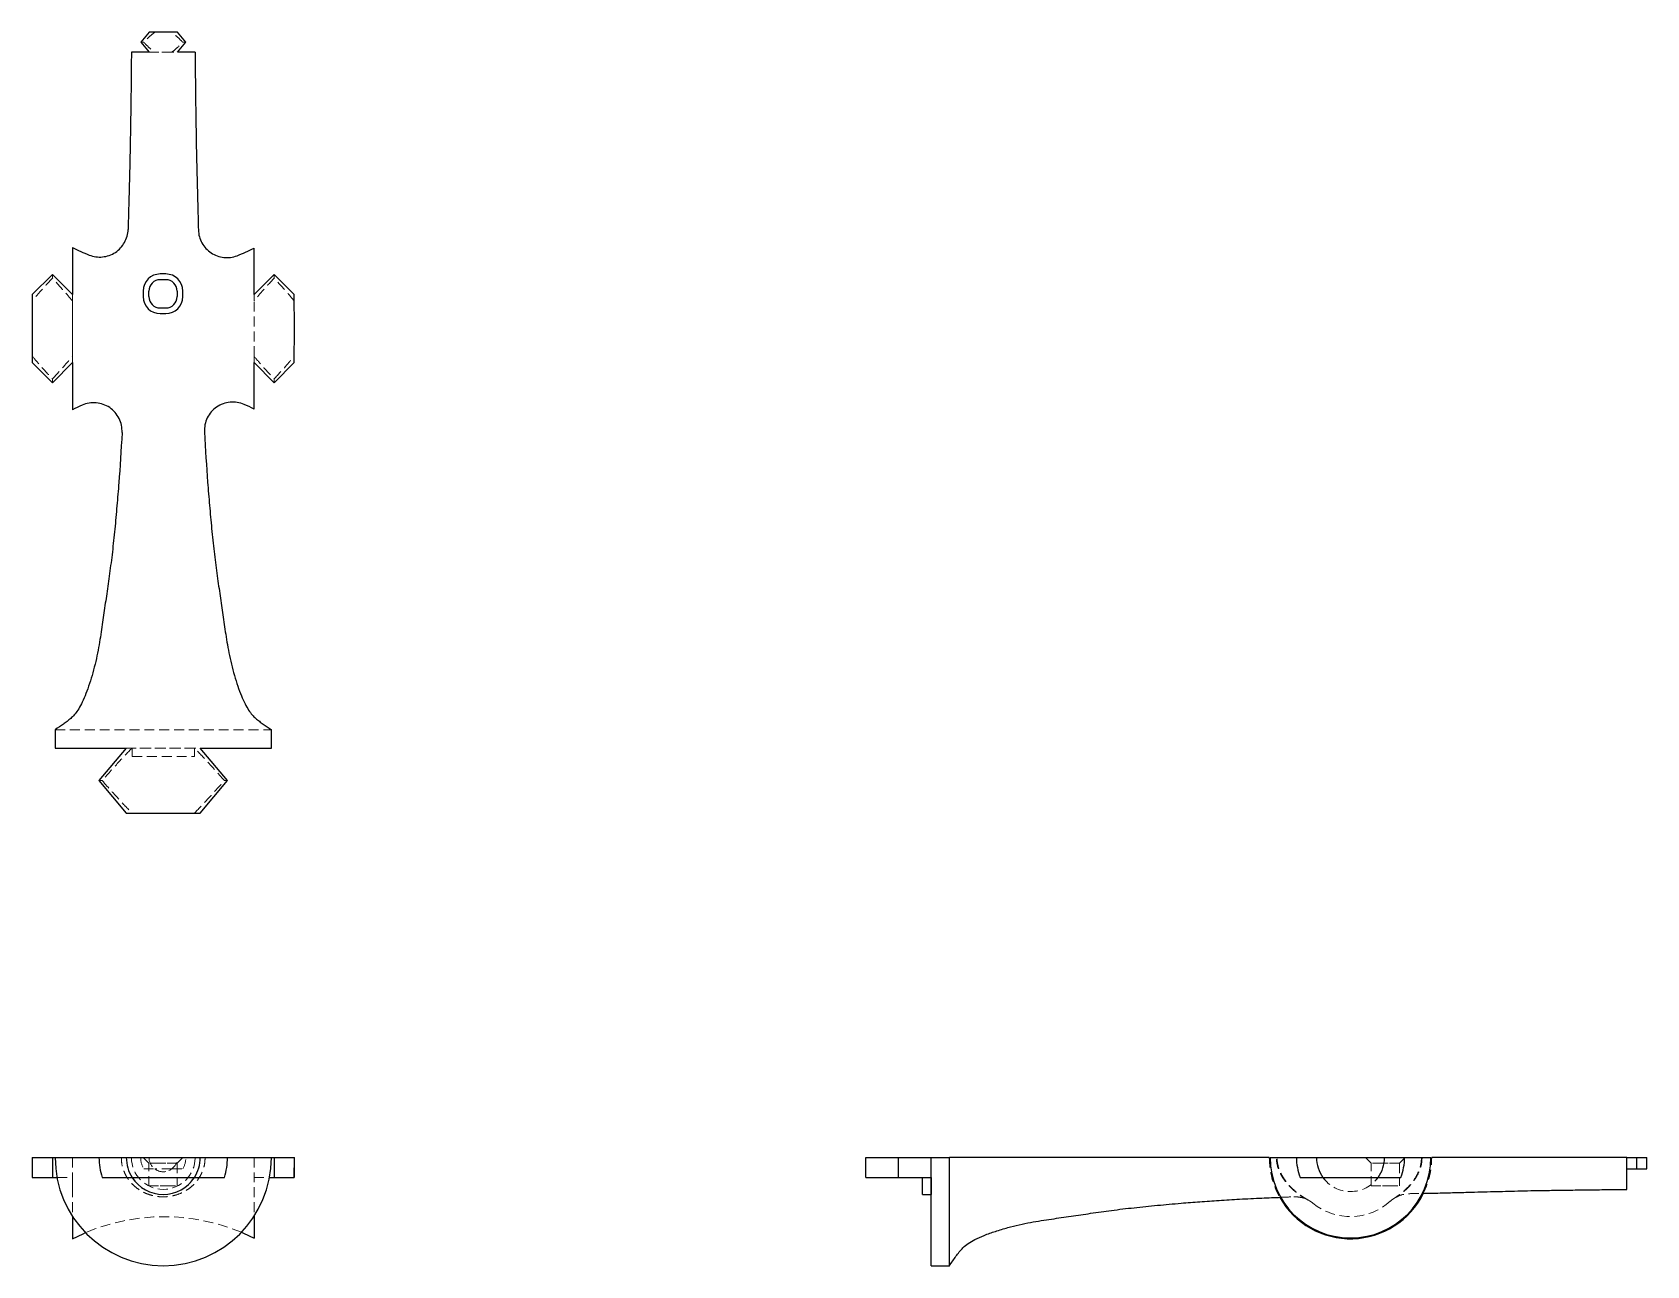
# Model space of a CAD drawing. Header units: millimetres. Extents: x 66 to 273, y 50 to 208.
import ezdxf

# ---------------------------------------------------------------- set-up
doc = ezdxf.new("R2010")
doc.units = ezdxf.units.MM
doc.linetypes.add('HIDDEN', pattern=[1.905, 1.27, -0.635])

msp = doc.modelspace()

# ---------------------------------------------------------------- linework, layer by layer
at = {"color": 7, "linetype": 'Continuous', "lineweight": 25}
for p, q in [((81.17, 208), (80.1, 206.72)), ((84.81, 208), (81.17, 208)), ((85.88, 206.72), (84.81, 208)), ((81.17, 205.44), (78.91, 205.44)), ((80.1, 206.72), (81.17, 205.44)), ((84.81, 205.44), (85.88, 206.72)), ((87.07, 205.44), (84.81, 205.44)), ((71.36, 180.46), (71.36, 174.42)), ((94.62, 174.42), (94.62, 180.36)), ((68.79, 176.99), (66.22, 174.42)), ((71.36, 174.42), (68.79, 176.99)), ((83.31, 177.05), (82.59, 177.05)), ((82.59, 176.33), (83.31, 176.33)), ((97.19, 176.99), (94.62, 174.42)), ((99.76, 174.42), (97.19, 176.99)), ((66.22, 174.42), (66.22, 165.7)), ((80.41, 174.87), (80.41, 174.15)), ((81.13, 174.15), (81.13, 174.87)), ((84.77, 174.87), (84.77, 174.15)), ((85.49, 174.15), (85.49, 174.87)), ((99.78, 170.06), (99.76, 174.42)), ((83.31, 172.69), (82.59, 172.69)), ((82.59, 171.97), (83.31, 171.97)), ((99.76, 165.7), (99.78, 170.06)), ((66.22, 165.7), (68.79, 163.13)), ((68.79, 163.13), (71.36, 165.7)), ((71.36, 165.7), (71.36, 159.66)), ((94.62, 165.7), (97.19, 163.13)), ((94.62, 159.76), (94.62, 165.7)), ((97.19, 163.13), (99.76, 165.7)), ((69.14, 118.68), (69.14, 116.35)), ((96.84, 116.35), (96.84, 118.68)), ((69.14, 116.35), (78.26, 116.35)), ((78.26, 116.35), (74.76, 112.18)), ((87.71, 116.35), (96.84, 116.35)), ((91.22, 112.18), (87.71, 116.35)), ((74.76, 112.18), (78.26, 108)), ((87.71, 108), (91.22, 112.18)), ((78.26, 108), (87.71, 108)), ((66.22, 63.91), (66.22, 61.36)), ((66.22, 63.91), (68.79, 63.91)), ((68.79, 63.91), (68.79, 61.36)), ((68.79, 63.91), (69.14, 63.91)), ((69.14, 63.91), (74.76, 63.91)), ((74.76, 63.91), (78.26, 63.91)), ((78.26, 63.91), (87.71, 63.91)), ((87.71, 63.91), (91.22, 63.91)), ((91.22, 63.91), (96.84, 63.91)), ((96.88, 63.91), (97.19, 63.91)), ((97.19, 63.91), (97.19, 61.36)), ((97.19, 63.91), (99.76, 63.91)), ((99.76, 63.91), (99.76, 61.36)), ((99.76, 63.91), (99.78, 63.91)), ((99.77, 61.36), (99.78, 63.91)), ((173, 61.36), (173, 63.91)), ((173, 63.91), (177.18, 63.91)), ((177.18, 61.36), (177.18, 63.91)), ((177.18, 63.91), (181.35, 63.91)), ((181.35, 50.06), (181.35, 63.91)), ((181.35, 63.91), (183.68, 63.91)), ((183.68, 50.06), (183.68, 63.91)), ((224.76, 63.91), (228.13, 63.91)), ((228.13, 63.91), (230.7, 63.91)), ((230.7, 63.91), (235.06, 63.91)), ((235.06, 63.91), (239.42, 63.91)), ((239.42, 63.91), (241.99, 63.91)), ((241.99, 63.91), (245.36, 63.91)), ((270.44, 59.83), (270.44, 63.91)), ((270.44, 63.91), (271.72, 63.91)), ((270.44, 62.09), (270.44, 62.45)), ((270.44, 62.09), (270.44, 62.09)), ((271.72, 62.45), (271.72, 63.91)), ((271.72, 63.91), (273, 63.91)), ((273, 62.45), (273, 63.91)), ((68.79, 61.36), (69.4, 61.36)), ((79.01, 61.36), (86.97, 61.36)), ((96.57, 61.36), (97.19, 61.36)), ((180.26, 59.18), (180.26, 61.36)), ((181.35, 61.36), (181.35, 59.18)), ((180.26, 59.18), (181.35, 59.18)), ((181.35, 59.18), (181.35, 59.18)), ((71.36, 56.39), (71.36, 53.51)), ((94.62, 56.39), (94.62, 53.6)), ((181.35, 50.06), (183.68, 50.06))]:
    msp.add_line(p, q, dxfattribs=at)
at = {"color": 7, "linetype": 'HIDDEN', "lineweight": 18}
for p, q in [((80.1, 206.72), (80.49, 206.72)), ((81.17, 205.44), (84.81, 205.44)), ((84.08, 205.44), (81.9, 205.44)), ((85.49, 206.72), (85.88, 206.72)), ((68.79, 176.51), (68.79, 176.99)), ((97.19, 176.51), (97.19, 176.99)), ((71.36, 165.7), (71.36, 174.42)), ((94.62, 173.6), (94.62, 174.42)), ((99.76, 173.6), (99.76, 174.42)), ((71.35, 173.61), (71.35, 173.61)), ((71.35, 173.61), (71.35, 166.51)), ((94.62, 166.52), (94.62, 173.6)), ((71.35, 166.51), (71.35, 166.51)), ((94.62, 165.7), (94.62, 166.52)), ((99.76, 165.7), (99.76, 166.52)), ((68.79, 163.13), (68.79, 163.61)), ((97.19, 163.13), (97.19, 163.61)), ((69.14, 118.68), (96.84, 118.68)), ((78.26, 116.35), (87.71, 116.35)), ((86.98, 116.35), (79, 116.35)), ((79, 116.35), (79, 115.26)), ((86.98, 115.26), (86.98, 116.35)), ((79, 115.26), (86.98, 115.26)), ((74.76, 112.18), (75.16, 112.18)), ((90.82, 112.18), (91.22, 112.18)), ((71.36, 63.91), (71.36, 56.39)), ((80.41, 63.91), (81.13, 63.18)), ((82.59, 63.18), (81.13, 63.18)), ((81.13, 60.27), (81.13, 63.18)), ((84.08, 62.45), (81.9, 62.45)), ((83.31, 63.18), (82.59, 63.18)), ((84.77, 63.18), (83.31, 63.18)), ((85.49, 63.91), (84.77, 63.18)), ((84.77, 63.18), (84.77, 60.27)), ((94.62, 63.91), (94.62, 56.39)), ((236.97, 63.91), (237.69, 63.18)), ((239.15, 63.18), (237.69, 63.18)), ((237.69, 60.27), (237.69, 63.18)), ((239.87, 63.18), (239.15, 63.18)), ((241.33, 63.18), (239.87, 63.18)), ((242.05, 63.91), (241.33, 63.18)), ((241.33, 63.18), (241.33, 60.27)), ((71.35, 61.36), (71.35, 59.54)), ((71.35, 61.36), (71.35, 61.36)), ((81.13, 60.27), (82.59, 60.27)), ((83.31, 60.27), (82.59, 60.27)), ((83.31, 60.27), (84.77, 60.27)), ((231.52, 61.36), (231.51, 61.36)), ((237.69, 60.27), (239.15, 60.27)), ((238.61, 61.36), (238.6, 61.36)), ((239.87, 60.27), (239.15, 60.27)), ((239.87, 60.27), (241.33, 60.27)), ((71.35, 59.54), (71.36, 59.54)), ((240.71, 58.73), (240.7, 58.73))]:
    msp.add_line(p, q, dxfattribs=at)
at = {"color": 7, "linetype": 'Continuous', "lineweight": 25, "flags": 128}
for points in [[(71.36, 53.51), (72.72, 54.16), (73.02, 54.29)], [(93.01, 54.35), (93.25, 54.24), (94.62, 53.6)]]:
    msp.add_lwpolyline(points, dxfattribs=at)
at = {"color": 7, "linetype": 'Continuous', "lineweight": 25}
for centre, radius, start, end in [((83.08, 203.36), 25.73, 242.8924, 248.1442), ((83.08, 203.36), 25.73, 291.3402, 296.6415), ((82.59, 174.87), 2.18, 90, 180), ((82.59, 174.87), 1.45, 90, 180), ((83.31, 174.87), 2.18, 0, 90), ((83.31, 174.87), 1.45, 0, 90), ((82.59, 174.15), 2.18, 180, 270), ((82.59, 174.15), 1.45, 180, 270), ((83.31, 174.15), 2.18, 270, 0), ((83.31, 174.15), 1.45, 270, 0), ((83.08, 136.76), 25.73, 114.0413, 117.1076), ((83.08, 136.76), 25.73, 63.3585, 66.4999), ((82.99, 63.91), 13.85, 180, 0), ((82.99, 63.91), 8.23, 180, 197.9995), ((82.99, 63.91), 4.73, 180, 212.5607), ((82.99, 63.91), 4.73, 327.4393, 0), ((82.99, 63.91), 8.23, 342.0005, 0), ((235.06, 63.91), 10.3, 180, 0), ((235.06, 63.91), 6.93, 180, 201.5224), ((235.06, 63.91), 4.36, 180, 215.6648), ((235.06, 63.91), 4.36, 324.3352, 0), ((235.06, 63.91), 6.93, 338.4776, 0), ((82.99, 63.91), 4.73, 212.5351, 327.4649), ((235.06, 63.91), 10.4, 209.3971, 333.7489)]:
    msp.add_arc(centre, radius, start, end, dxfattribs=at)
at = {"color": 7, "linetype": 'HIDDEN', "lineweight": 18}
for centre, radius, start, end in [((82.99, 63.91), 4.08, 180, 0), ((82.99, 63.91), 2.89, 180, 210.163), ((82.99, 63.91), 1.82, 180, 0), ((82.99, 63.91), 1.82, 233.0519, 306.9481), ((82.99, 63.91), 2.89, 329.837, 0), ((235.06, 63.91), 10.4, 180, 209.3971), ((235.06, 63.91), 10.4, 333.7489, 0), ((82.99, 63.91), 4.73, 212.5607, 327.4393), ((235.06, 63.91), 4.36, 215.6406, 324.3594), ((235.06, 63.91), 4.36, 215.6648, 324.3352), ((235.06, 63.91), 7.57, 230.5294, 312.5799), ((83.08, 30.6), 25.73, 67.3131, 113.0081)]:
    msp.add_arc(centre, radius, start, end, dxfattribs=at)
for points, knots in [([(81.9, 208), (81.71, 207.86), (81.5, 207.7), (81.05, 207.28), (80.79, 207.03), (80.49, 206.72)], [0, 0, 0, 0, 0.5, 0.5, 1, 1, 1, 1]), ([(85.49, 206.72), (85.19, 207.03), (84.93, 207.28), (84.47, 207.7), (84.27, 207.86), (84.08, 208)], [0, 0, 0, 0, 0.5, 0.5, 1, 1, 1, 1]), ([(80.49, 206.72), (80.79, 206.41), (81.04, 206.16), (81.5, 205.74), (81.71, 205.58), (81.9, 205.44)], [0, 0, 0, 0, 0.5, 0.5, 1, 1, 1, 1]), ([(84.08, 205.44), (84.27, 205.58), (84.47, 205.74), (84.93, 206.16), (85.19, 206.41), (85.49, 206.72)], [0, 0, 0, 0, 0.5, 0.5, 1, 1, 1, 1]), ([(68.79, 176.51), (68.21, 175.89), (67.73, 175.36), (66.89, 174.41), (66.53, 173.99), (66.22, 173.6)], [0, 0, 0, 0, 0.5, 0.5, 1, 1, 1, 1]), ([(71.35, 173.61), (71.04, 173.99), (70.68, 174.41), (69.84, 175.37), (69.36, 175.89), (68.79, 176.51)], [0, 0, 0, 0, 0.5, 0.5, 1, 1, 1, 1]), ([(97.19, 176.51), (96.62, 175.89), (96.14, 175.36), (95.29, 174.41), (94.94, 173.99), (94.62, 173.6)], [0, 0, 0, 0, 0.5, 0.5, 1, 1, 1, 1]), ([(99.76, 173.6), (99.45, 173.99), (99.09, 174.41), (98.25, 175.36), (97.76, 175.89), (97.19, 176.51)], [0, 0, 0, 0, 0.5, 0.5, 1, 1, 1, 1]), ([(99.76, 166.52), (99.76, 167.02), (99.77, 167.42), (99.77, 168.11), (99.77, 168.4), (99.77, 168.93), (99.77, 169.17), (99.77, 169.62), (99.77, 169.84), (99.77, 170.28), (99.77, 170.49), (99.77, 170.95), (99.77, 171.19), (99.77, 171.72), (99.77, 172.01), (99.77, 172.7), (99.76, 173.1), (99.76, 173.6)], [0, 0, 0, 0, 0.125, 0.125, 0.25, 0.25, 0.375, 0.375, 0.5, 0.5, 0.625, 0.625, 0.75, 0.75, 0.875, 0.875, 1, 1, 1, 1]), ([(66.22, 166.52), (66.53, 166.13), (66.89, 165.71), (67.73, 164.76), (68.21, 164.23), (68.79, 163.61)], [0, 0, 0, 0, 0.5, 0.5, 1, 1, 1, 1]), ([(68.79, 163.61), (69.36, 164.22), (69.84, 164.75), (70.68, 165.7), (71.04, 166.13), (71.35, 166.51)], [0, 0, 0, 0, 0.5, 0.5, 1, 1, 1, 1]), ([(94.62, 166.52), (94.94, 166.13), (95.29, 165.71), (96.14, 164.76), (96.62, 164.23), (97.19, 163.61)], [0, 0, 0, 0, 0.5, 0.5, 1, 1, 1, 1]), ([(97.19, 163.61), (97.76, 164.23), (98.25, 164.76), (99.09, 165.71), (99.45, 166.13), (99.76, 166.52)], [0, 0, 0, 0, 0.5, 0.5, 1, 1, 1, 1]), ([(79, 116.35), (78.51, 115.86), (77.97, 115.29), (76.72, 113.93), (76.01, 113.14), (75.16, 112.18)], [0, 0, 0, 0, 0.5, 0.5, 1, 1, 1, 1]), ([(90.82, 112.18), (89.96, 113.14), (89.26, 113.93), (88, 115.29), (87.46, 115.86), (86.98, 116.35)], [0, 0, 0, 0, 0.5, 0.5, 1, 1, 1, 1]), ([(75.16, 112.18), (76.01, 111.21), (76.72, 110.42), (77.98, 109.06), (78.52, 108.49), (79.01, 108)], [0, 0, 0, 0, 0.5, 0.5, 1, 1, 1, 1]), ([(86.97, 108), (87.46, 108.49), (88, 109.06), (89.25, 110.42), (89.96, 111.21), (90.82, 112.18)], [0, 0, 0, 0, 0.5, 0.5, 1, 1, 1, 1]), ([(88.35, 63.91), (88.34, 63.71), (88.33, 63.31), (88.22, 62.74), (88.05, 62.22), (87.77, 61.58), (87.33, 60.91), (86.73, 60.27), (86.08, 59.77), (85.39, 59.39), (84.75, 59.14), (84.18, 59), (83.74, 58.92), (83.29, 58.88), (82.83, 58.87), (82.38, 58.9), (81.96, 58.96), (81.53, 59.06), (81.1, 59.19), (80.66, 59.36), (80.15, 59.62), (79.59, 59.99), (79, 60.5), (78.51, 61.09), (78.13, 61.73), (77.85, 62.39), (77.66, 63.11), (77.63, 63.65), (77.62, 63.91)], [0, 0, 0, 0, 0.029527, 0.059766, 0.091445, 0.124047, 0.189259, 0.251033, 0.306907, 0.360736, 0.412464, 0.437196, 0.46106, 0.484088, 0.506652, 0.52913, 0.551872, 0.575474, 0.602318, 0.632831, 0.666906, 0.717374, 0.772821, 0.831571, 0.876225, 0.919911, 0.961068, 1, 1, 1, 1]), ([(80.49, 62.45), (80.79, 62.45), (81.04, 62.45), (81.5, 62.45), (81.71, 62.45), (81.9, 62.45)], [0, 0, 0, 0, 0.5, 0.5, 1, 1, 1, 1]), ([(84.08, 62.45), (84.27, 62.45), (84.47, 62.45), (84.93, 62.45), (85.19, 62.45), (85.49, 62.45)], [0, 0, 0, 0, 0.5, 0.5, 1, 1, 1, 1]), ([(229.69, 58.44), (229.66, 58.45), (229.62, 58.47), (229.3, 58.64), (228.91, 58.88), (228.48, 59.17), (228.09, 59.46), (227.76, 59.74), (227.5, 59.98), (227.28, 60.2), (227.06, 60.43), (226.8, 60.74), (226.49, 61.15), (226.17, 61.66), (225.87, 62.3), (225.67, 62.92), (225.58, 63.47), (225.57, 63.76), (225.57, 63.91)], [0, 0, 0, 0, 0.103295, 0.195879, 0.292663, 0.375453, 0.445352, 0.503348, 0.550264, 0.581448, 0.617442, 0.664599, 0.72154, 0.786296, 0.856252, 0.9277, 0.963467, 1, 1, 1, 1]), ([(229.72, 58.42), (229.7, 58.43), (229.66, 58.46), (229.36, 58.63), (228.99, 58.85), (228.58, 59.13), (228.16, 59.44), (227.76, 59.79), (227.43, 60.11), (227.16, 60.4), (226.86, 60.75), (226.55, 61.18), (226.22, 61.72), (225.94, 62.33), (225.7, 63.06), (225.67, 63.62), (225.65, 63.91)], [0, 0, 0, 0, 0.105641, 0.201999, 0.287019, 0.361822, 0.446987, 0.517125, 0.573408, 0.616578, 0.664752, 0.732286, 0.793176, 0.860041, 0.929279, 1, 1, 1, 1]), ([(244.15, 63.91), (244.14, 63.66), (244.11, 63.13), (243.89, 62.33), (243.52, 61.52), (243.05, 60.82), (242.56, 60.24), (242.09, 59.78), (241.65, 59.4), (241.26, 59.11), (240.95, 58.89), (240.73, 58.75), (240.71, 58.73), (240.69, 58.72)], [0, 0, 0, 0, 0.066524, 0.144964, 0.240163, 0.353894, 0.440286, 0.534747, 0.6374, 0.720315, 0.808656, 0.90307, 1, 1, 1, 1]), ([(244.23, 63.91), (244.21, 63.66), (244.19, 63.13), (243.96, 62.34), (243.58, 61.52), (243.11, 60.83), (242.63, 60.25), (242.15, 59.79), (241.71, 59.41), (241.31, 59.12), (241.01, 58.91), (240.81, 58.79), (240.78, 58.77), (240.78, 58.77)], [0, 0, 0, 0, 0.072949, 0.159059, 0.263644, 0.38857, 0.483472, 0.587242, 0.699919, 0.790713, 0.887498, 0.990886, 1, 1, 1, 1]), ([(69.4, 61.36), (69.49, 61.36), (69.83, 61.36), (70.33, 61.36), (70.9, 61.36), (71.21, 61.36), (71.35, 61.36)], [0, 0, 0, 0, 0.132338, 0.507564, 0.766778, 1, 1, 1, 1]), ([(94.62, 61.36), (94.81, 61.36), (95.22, 61.36), (95.85, 61.36), (96.31, 61.36), (96.54, 61.36), (96.57, 61.36)], [0, 0, 0, 0, 0.302138, 0.648637, 0.959034, 1, 1, 1, 1]), ([(226.13, 58.82), (226.22, 58.82), (226.78, 58.85), (227.34, 58.86), (227.82, 58.88)], [0, 0, 0, 0, 0.153883, 1, 1, 1, 1]), ([(227.82, 58.88), (228.15, 58.87), (228.81, 58.85), (229.41, 58.57), (229.71, 58.43)], [0, 0, 0, 0, 0.499102, 1, 1, 1, 1]), ([(230.25, 58.06), (230.17, 58.13), (229.99, 58.26), (229.8, 58.37), (229.71, 58.43)], [0, 0, 0, 0, 0.500358, 1, 1, 1, 1]), ([(240.7, 58.72), (240.61, 58.66), (240.42, 58.54), (240.26, 58.4), (240.18, 58.33)], [0, 0, 0, 0, 0.499943, 1, 1, 1, 1]), ([(240.7, 58.72), (240.99, 58.88), (241.57, 59.19), (242.22, 59.25), (242.55, 59.28)], [0, 0, 0, 0, 0.500145, 1, 1, 1, 1]), ([(242.55, 59.28), (243.08, 59.29), (243.65, 59.31), (244.21, 59.32), (244.24, 59.32)], [0, 0, 0, 0, 0.952691, 1, 1, 1, 1])]:
    msp.add_open_spline(points, degree=3, knots=knots, dxfattribs=at)
at = {"color": 7, "linetype": 'Continuous', "lineweight": 25}
for points, knots in [([(78.91, 205.44), (78.88, 202.57), (78.86, 200.06), (78.81, 196.8), (78.8, 195.8), (78.76, 193.94), (78.75, 193.08), (78.71, 191.48), (78.7, 190.73), (78.66, 189.28), (78.64, 188.57), (78.6, 187.09), (78.58, 186.33), (78.53, 184.66), (78.51, 183.76), (78.49, 182.76)], [0, 0, 0, 0, 0.25, 0.25, 0.375, 0.375, 0.5, 0.5, 0.625, 0.625, 0.75, 0.75, 0.875, 0.875, 1, 1, 1, 1]), ([(87.07, 205.44), (87.09, 202.56), (87.12, 200.04), (87.17, 196.78), (87.18, 195.77), (87.21, 193.91), (87.23, 193.06), (87.26, 191.45), (87.28, 190.7), (87.32, 189.24), (87.34, 188.53), (87.38, 187.05), (87.4, 186.28), (87.44, 184.6), (87.47, 183.69), (87.49, 182.69)], [0, 0, 0, 0, 0.25, 0.25, 0.375, 0.375, 0.5, 0.5, 0.625, 0.625, 0.75, 0.75, 0.875, 0.875, 1, 1, 1, 1]), ([(73.5, 179.48), (74.04, 179.26), (74.64, 179.18), (75.8, 179.3), (76.37, 179.5), (77.34, 180.14), (77.75, 180.58), (78.31, 181.6), (78.47, 182.18), (78.49, 182.76)], [0, 0, 0, 0, 0.25, 0.25, 0.5, 0.5, 0.75, 0.75, 1, 1, 1, 1]), ([(87.49, 182.69), (87.51, 182.11), (87.66, 181.53), (88.22, 180.52), (88.63, 180.08), (89.6, 179.43), (90.16, 179.23), (91.31, 179.11), (91.91, 179.18), (92.45, 179.39)], [0, 0, 0, 0, 0.25, 0.25, 0.5, 0.5, 0.75, 0.75, 1, 1, 1, 1]), ([(77.71, 156.75), (77.74, 157.37), (77.61, 158), (77.06, 159.1), (76.64, 159.58), (75.62, 160.29), (75.02, 160.5), (73.79, 160.61), (73.16, 160.51), (72.6, 160.26)], [0, 0, 0, 0, 0.25, 0.25, 0.5, 0.5, 0.75, 0.75, 1, 1, 1, 1]), ([(93.34, 160.35), (92.78, 160.6), (92.15, 160.7), (90.93, 160.58), (90.33, 160.36), (89.32, 159.66), (88.9, 159.18), (88.36, 158.07), (88.23, 157.45), (88.27, 156.84)], [0, 0, 0, 0, 0.25, 0.25, 0.5, 0.5, 0.75, 0.75, 1, 1, 1, 1]), ([(77.71, 156.75), (77.59, 154.4), (77.45, 152.34), (77.22, 149.34), (77.14, 148.35), (76.97, 146.37), (76.88, 145.37), (76.69, 143.4), (76.58, 142.42), (76.36, 140.51), (76.24, 139.58), (76, 137.8), (75.87, 136.94), (75.63, 135.28), (75.51, 134.48), (75.27, 132.87), (75.16, 132.06), (74.97, 130.78), (74.91, 130.35), (74.75, 129.45), (74.67, 128.99), (74.38, 127.57), (74.14, 126.58), (73.59, 124.69), (73.29, 123.79), (72.82, 122.66), (72.66, 122.31), (72.35, 121.7), (72.2, 121.44), (71.74, 120.74), (71.44, 120.41), (70.99, 120.01), (70.83, 119.88), (70.52, 119.64), (70.36, 119.53), (69.86, 119.18), (69.51, 118.94), (69.14, 118.68)], [0, 0, 0, 0, 0.125, 0.125, 0.1875, 0.1875, 0.25, 0.25, 0.3125, 0.3125, 0.375, 0.375, 0.4375, 0.4375, 0.5, 0.5, 0.5625, 0.5625, 0.59375, 0.59375, 0.625, 0.625, 0.6875, 0.6875, 0.75, 0.75, 0.78125, 0.78125, 0.8125, 0.8125, 0.875, 0.875, 0.90625, 0.90625, 0.9375, 0.9375, 1, 1, 1, 1]), ([(88.27, 156.84), (88.39, 154.48), (88.52, 152.41), (88.75, 149.4), (88.83, 148.41), (89, 146.43), (89.09, 145.43), (89.29, 143.45), (89.39, 142.47), (89.61, 140.56), (89.73, 139.62), (89.97, 137.83), (90.1, 136.98), (90.35, 135.32), (90.47, 134.51), (90.7, 132.9), (90.81, 132.08), (91, 130.81), (91.07, 130.37), (91.22, 129.48), (91.3, 129.01), (91.59, 127.6), (91.83, 126.6), (92.38, 124.71), (92.68, 123.81), (93.15, 122.67), (93.31, 122.33), (93.62, 121.71), (93.77, 121.44), (94.23, 120.74), (94.53, 120.42), (94.99, 120.01), (95.14, 119.89), (95.46, 119.65), (95.62, 119.53), (96.12, 119.18), (96.47, 118.94), (96.84, 118.68)], [0, 0, 0, 0, 0.125, 0.125, 0.1875, 0.1875, 0.25, 0.25, 0.3125, 0.3125, 0.375, 0.375, 0.4375, 0.4375, 0.5, 0.5, 0.5625, 0.5625, 0.59375, 0.59375, 0.625, 0.625, 0.6875, 0.6875, 0.75, 0.75, 0.78125, 0.78125, 0.8125, 0.8125, 0.875, 0.875, 0.90625, 0.90625, 0.9375, 0.9375, 1, 1, 1, 1]), ([(221.84, 63.91), (219.48, 63.91), (217.41, 63.91), (214.4, 63.91), (213.41, 63.91), (211.43, 63.91), (210.43, 63.91), (208.45, 63.91), (207.47, 63.91), (205.56, 63.91), (204.62, 63.91), (202.83, 63.91), (201.98, 63.91), (200.32, 63.91), (199.51, 63.91), (197.9, 63.91), (197.08, 63.91), (195.81, 63.91), (195.37, 63.91), (194.48, 63.91), (194.01, 63.91), (192.6, 63.91), (191.6, 63.91), (189.71, 63.91), (188.81, 63.91), (187.67, 63.91), (187.33, 63.91), (186.71, 63.91), (186.44, 63.91), (185.74, 63.91), (185.42, 63.91), (185.01, 63.91), (184.89, 63.91), (184.65, 63.91), (184.53, 63.91), (184.18, 63.91), (183.94, 63.91), (183.68, 63.91)], [0, 0, 0, 0, 0.125, 0.125, 0.1875, 0.1875, 0.25, 0.25, 0.3125, 0.3125, 0.375, 0.375, 0.4375, 0.4375, 0.5, 0.5, 0.5625, 0.5625, 0.59375, 0.59375, 0.625, 0.625, 0.6875, 0.6875, 0.75, 0.75, 0.78125, 0.78125, 0.8125, 0.8125, 0.875, 0.875, 0.90625, 0.90625, 0.9375, 0.9375, 1, 1, 1, 1]), ([(224.66, 63.91), (224.58, 63.91), (224.29, 63.91), (223.64, 63.91), (222.76, 63.91), (222.15, 63.91), (221.84, 63.91)], [0, 0, 0, 0, 0.1270922, 0.4178904, 0.7089287, 1, 1, 1, 1]), ([(247.69, 63.91), (247.37, 63.91), (246.72, 63.91), (245.95, 63.91), (245.58, 63.91), (245.46, 63.91)], [0, 0, 0, 0, 0.396665, 0.793254, 1, 1, 1, 1]), ([(270.44, 63.91), (267.56, 63.91), (265.04, 63.91), (261.78, 63.91), (260.77, 63.91), (258.91, 63.91), (258.06, 63.91), (256.45, 63.91), (255.7, 63.91), (254.24, 63.91), (253.53, 63.91), (252.05, 63.91), (251.28, 63.91), (249.6, 63.91), (248.69, 63.91), (247.69, 63.91)], [0, 0, 0, 0, 0.25, 0.25, 0.375, 0.375, 0.5, 0.5, 0.625, 0.625, 0.75, 0.75, 0.875, 0.875, 1, 1, 1, 1]), ([(270.44, 62.45), (270.58, 62.45), (270.74, 62.45), (271.16, 62.45), (271.41, 62.45), (271.72, 62.45)], [0, 0, 0, 0, 0.5, 0.5, 1, 1, 1, 1]), ([(271.72, 62.45), (272.03, 62.45), (272.28, 62.45), (272.7, 62.45), (272.86, 62.45), (273, 62.45)], [0, 0, 0, 0, 0.5, 0.5, 1, 1, 1, 1]), ([(66.22, 61.36), (66.53, 61.36), (66.89, 61.36), (67.73, 61.36), (68.21, 61.36), (68.79, 61.36)], [0, 0, 0, 0, 0.5, 0.5, 1, 1, 1, 1]), ([(75.16, 61.36), (76.01, 61.36), (76.72, 61.36), (77.98, 61.36), (78.52, 61.36), (79.01, 61.36)], [0, 0, 0, 0, 0.5, 0.5, 1, 1, 1, 1]), ([(86.97, 61.36), (87.46, 61.36), (88, 61.36), (89.25, 61.36), (89.96, 61.36), (90.82, 61.36)], [0, 0, 0, 0, 0.5, 0.5, 1, 1, 1, 1]), ([(97.19, 61.36), (97.76, 61.36), (98.25, 61.36), (99.09, 61.36), (99.45, 61.36), (99.76, 61.36)], [0, 0, 0, 0, 0.5, 0.5, 1, 1, 1, 1]), ([(173, 61.36), (173.49, 61.36), (174.06, 61.36), (175.42, 61.36), (176.21, 61.36), (177.18, 61.36)], [0, 0, 0, 0, 0.5, 0.5, 1, 1, 1, 1]), ([(177.18, 61.36), (178.14, 61.36), (178.93, 61.36), (180.29, 61.36), (180.86, 61.36), (181.35, 61.36)], [0, 0, 0, 0, 0.5, 0.5, 1, 1, 1, 1]), ([(228.61, 61.36), (229.23, 61.36), (229.76, 61.36), (230.71, 61.36), (231.13, 61.36), (231.52, 61.36)], [0, 0, 0, 0, 0.5, 0.5, 1, 1, 1, 1]), ([(231.52, 61.36), (232.02, 61.36), (232.42, 61.36), (233.11, 61.36), (233.4, 61.36), (233.93, 61.36), (234.17, 61.36), (234.62, 61.36), (234.84, 61.36), (235.28, 61.36), (235.49, 61.36), (235.95, 61.36), (236.19, 61.36), (236.72, 61.36), (237.01, 61.36), (237.7, 61.36), (238.1, 61.36), (238.6, 61.36)], [0, 0, 0, 0, 0.125, 0.125, 0.25, 0.25, 0.375, 0.375, 0.5, 0.5, 0.625, 0.625, 0.75, 0.75, 0.875, 0.875, 1, 1, 1, 1]), ([(238.6, 61.36), (238.99, 61.36), (239.41, 61.36), (240.36, 61.36), (240.89, 61.36), (241.51, 61.36)], [0, 0, 0, 0, 0.5, 0.5, 1, 1, 1, 1]), ([(183.68, 50.06), (183.82, 50.27), (184.1, 50.67), (184.52, 51.26), (184.94, 51.83), (185.44, 52.4), (186.11, 52.94), (187.03, 53.46), (188.21, 53.98), (189.61, 54.49), (191.59, 55.07), (193.99, 55.62), (196.71, 56.03), (199.27, 56.39), (201.83, 56.78), (204.51, 57.16), (207.37, 57.5), (210.34, 57.8), (213.15, 58.05), (215.78, 58.26), (218.27, 58.43), (220.93, 58.59), (223.56, 58.72), (225.33, 58.79), (226.13, 58.82)], [0, 0, 0, 0, 0.017097, 0.033223, 0.048791, 0.064954, 0.083756, 0.106992, 0.136058, 0.17031, 0.207794, 0.275262, 0.336346, 0.392891, 0.449891, 0.510757, 0.576033, 0.643906, 0.712322, 0.766324, 0.821898, 0.881049, 0.945728, 1, 1, 1, 1]), ([(244.24, 59.32), (245.01, 59.34), (246.48, 59.37), (248.58, 59.43), (250.46, 59.47), (252.16, 59.52), (253.74, 59.56), (255.3, 59.6), (256.92, 59.64), (258.67, 59.68), (260.6, 59.71), (262.73, 59.74), (265.08, 59.77), (267.68, 59.8), (269.49, 59.82), (270.44, 59.83)], [0, 0, 0, 0, 0.087957, 0.168761, 0.239966, 0.303671, 0.362964, 0.421368, 0.482287, 0.548516, 0.622048, 0.702651, 0.792304, 0.891377, 1, 1, 1, 1])]:
    msp.add_open_spline(points, degree=3, knots=knots, dxfattribs=at)

doc.saveas('drawing.dxf')
